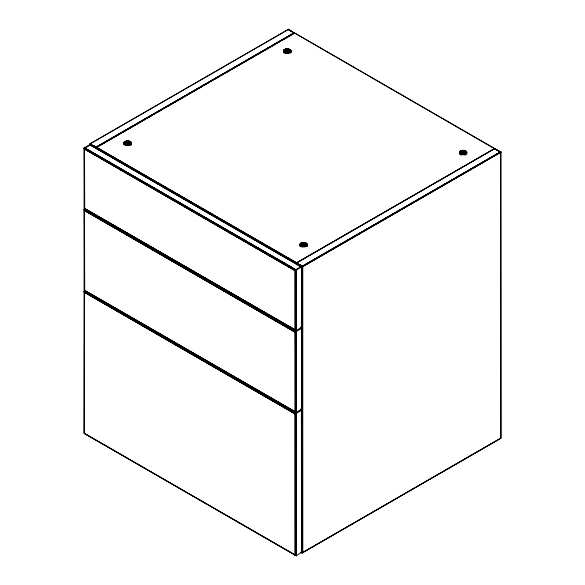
<?xml version="1.0" encoding="UTF-8"?>
<svg xmlns="http://www.w3.org/2000/svg" width="585" height="585" viewBox="0 0 585 585"><rect width="100%" height="100%" fill="white"/><g stroke="black" fill="none" stroke-linecap="round" stroke-linejoin="round"><path stroke-width="0.88" d="M295.052 411.672L296.471 412.418L296.471 331.366L84.306 209.159L84.423 210.505L295.118 332.148M84.196 148.356L295.659 270.438L295.659 330.415L295.052 329.801L296.229 330.62L296.471 269.97L84.306 147.756L84.423 149.109L295.118 270.753M300.734 552.401L301.436 552.818L301.538 410.312L301.728 552.218L296.229 555.75L295.052 554.938L295.659 555.545L295.659 413.705L84.196 291.623L84.306 291.023L296.471 413.237L296.471 555.684L84.423 433.331L84.481 290.847M300.734 409.142L301.436 409.551L301.538 328.441L301.728 408.952L295.659 412.893L295.052 413.983L295.118 554.975L295.659 555.545L295.286 555.333M301.436 552.818L301.619 410.268L300.836 409.909L299.315 410.962L300.836 409.909L301.385 410.092L301.436 552.818L301.714 410.209L300.727 409.961L301.436 410.37M499.312 151.552L500.731 152.371L494.479 148.524L500.665 151.676L500.658 438.209L302.145 552.818L302.145 266.285L500.745 151.756L500.723 152.363L302.781 266.65L302.781 552.525L302.145 552.818L302.262 266.351L500.775 151.807M301.436 409.551L301.436 328.426L300.727 328.09L301.728 328.331L301.436 409.551L301.619 328.397L300.734 328.09L301.436 328.499M296.09 330.605L296.09 270.19L84.247 147.881L84.189 208.333L296.229 330.62L296.471 269.97L296.354 330.598L84.335 208.245M124.144 143.895L124.159 142.404C125.702 140.049 131.888 140.312 131.311 143.749C129.768 146.104 123.581 145.84 124.159 142.404L124.269 144.766M283.659 52.548L283.681 50.31C285.641 47.612 292.229 48.489 291.016 52.73M124.13 144.056L124.159 142.404L124.371 144.473M283.645 51.955L283.681 50.31C283.03 53.915 290.314 54.193 291.016 50.975M285.999 51.648L286.094 48.913C284.135 50.829 287.411 51.875 285.999 53.586L283.74 52.357M96.423 147.259L96.189 147.786L96.466 147.215L296.405 262.643L296.471 264.837L296.617 262.797L302.781 266.65L296.332 262.928L494.983 148.393L296.705 262.819M96.189 147.727L296.12 263.213L494.632 148.605L494.347 148.363M127.15 145.321L127.15 140.934L126.652 145.431L124.386 144.202M286.665 53.22L286.665 48.833L286.423 52.548L284.164 51.239M124.642 143.34L126.901 144.641L127.15 140.934M284.142 51.049L286.394 52.292L286.665 48.833M125.812 143.442L126.031 141.146L125.556 143.435L124.503 144.195L124.386 142.089L124.861 143.742L124.693 141.804L125.073 143.588L125.073 141.541L125.307 143.486L125.526 141.321C123.91 143.435 130.075 145.563 124.62 143.142M285.546 49.045L285.575 51.4L285.546 49.045L285.078 51.341L283.893 52.372L283.681 50.31L283.703 52.08M296.229 330.62L296.229 270.109L84.306 147.756L84.489 208.158L85.191 208.574L84.715 208.633L84.481 147.581L89.827 144.656L301.728 266.935L301.728 327.081L295.659 331.03L295.052 332.112L295.118 411.708L295.659 412.279L295.659 331.841L84.196 209.752M126.28 143.603L126.572 141.014L126.879 144.393M285.794 51.502L286.094 48.913L286.394 52.292M84.489 149.146L85.191 147.99L90.265 145.073L90.85 145.351L89.827 144.656M84.489 292.485L85.198 291.257L84.489 292.412L295.118 414.019M84.489 210.541L85.191 209.393L84.489 210.615L295.052 332.185L301.728 328.331L301.728 408.952M84.503 292.281L84.196 291.623M299.849 244.252C300.046 247.594 306.533 247.667 307.322 244.589C306.386 241.137 298.723 241.751 299.849 246.007M459.371 152.151C459.561 155.493 466.055 155.566 466.845 152.495C465.901 149.043 458.245 149.65 459.371 153.906M294.292 32.95L288.668 29.279L288.164 29.433L294.204 32.84L294.409 33.25L292.836 34.164M500.716 438.289L500.665 151.676L500.804 438.289L302.386 552.832L302.386 266.424M84.54 210.278L85.198 209.386M295.103 331.849L295.761 330.964L295.052 332.185M84.54 292.149L85.198 291.257M296.12 263.213L296.405 262.643M300.734 327.271L301.436 327.688L301.436 267.104L300.734 266.687L301.209 266.628L301.436 267.031L300.829 266.643L295.761 269.561L295.052 270.789L295.118 329.838L295.659 330.415L84.189 208.333L296.471 330.547M296.5 412.959C292.909 416.344 297.209 410.487 295.052 414.056L301.728 410.202L301.728 552.218M295.761 269.561L295.052 270.716L295.761 269.561L295.052 270.716L301.728 266.935L301.436 327.688L301.619 267.001L89.571 144.663M295.052 332.112L295.761 330.964M295.761 412.827L295.052 413.983L297.18 412.469M494.479 148.546L496.841 149.957M288.559 29.25L90.01 143.808L90.01 145.636M288.668 29.279L90.112 143.866L90.156 145.724L90.127 143.771L96.466 147.537L93.103 145.431M95.889 147.201L294.43 32.643L95.947 147.237M96.072 147.31L294.482 32.76M96.211 147.391L294.496 32.906L494.603 148.458M96.342 147.464L95.83 147.171M97.242 147.018L294.474 33.074M97.256 147.084L98.836 146.17M100.408 145.263L105.936 142.075M107.508 141.16L145.365 119.311M146.937 118.397L151.676 115.669M154.038 114.302L155.617 113.388M157.19 112.474L162.718 109.293M165.072 107.925L166.659 107.018M168.231 106.104L202.147 86.529M203.719 85.615L208.457 82.887M210.819 81.512L212.399 80.606M213.971 79.692L219.499 76.511M221.861 75.143L223.441 74.236M225.013 73.322L276.281 43.729M278.643 42.361L280.222 41.447M281.794 40.54L291.264 35.078M84.189 290.197L84.247 209.276L296.09 331.585L296.09 412.476L84.189 290.197L296.471 412.418M302.204 266.314L500.745 151.756L500.811 438.289L302.204 552.84M500.804 151.946L302.452 266.46L302.452 552.81M500.811 152.02L302.518 266.504L302.591 552.723M302.657 266.577L500.782 152.188M84.189 433.463L84.247 291.147L296.09 413.456L296.09 555.743L84.189 433.463L84.386 290.92L296.354 413.303M288.383 29.447L288.039 29.572L292.149 31.824M295.074 411.781L295.659 412.279L295.366 332.002L84.269 210.125M295.761 412.008L295.805 331.753L84.189 209.584M300.829 328.039L301.436 328.426M89.695 144.649L301.436 267.104M295.366 330.233L295.761 330.145L295.286 330.203M84.189 291.447L295.805 413.624L295.805 555.64L295.366 555.362M285.326 51.341L285.049 49.22L284.829 51.385L284.595 49.447L284.595 51.487L284.215 49.703L284.383 51.641L283.908 49.996L284.025 52.094L283.681 50.31L283.791 52.665M301.034 327.995L301.421 328.324M301.034 409.858L301.436 410.297L300.727 409.961M90.865 145.46L90.163 145.124L90.807 145.424M84.489 208.231L85.191 208.574L84.503 208.34M84.489 433.368L85.191 433.704L84.489 433.295M299.418 264.544L302.767 266.592L302.43 266.124M284.822 51.261L286.314 52.05L286.094 48.913L286.175 51.831L284.698 50.997M124.554 142.959L126.791 144.151L126.572 141.014L126.053 143.5L126.031 141.146M93.973 145.928L96.306 147.179M300.288 265.049L302.62 266.292M283.908 52.102L286.175 53.33L283.937 52.036M125.724 145.277L124.217 144.458L125.738 145.255M284.039 51.838L286.314 53.067M124.517 143.932L126.791 145.168L124.554 143.8M124.554 142.901L126.791 144.151L124.539 142.85M125.175 143.098L126.652 143.932L126.572 141.014L126.477 143.749L124.89 142.842M84.335 210.315L295.235 332.083L295.235 411.877M294.416 32.928L500.723 152.363L498.398 150.923M124.993 142.894L126.652 143.932M124.612 143.596L126.879 144.904L124.62 143.537M124.539 143.866L126.791 145.168M96.379 147.303L296.31 262.738M296.266 262.789L90.017 143.815L90.075 145.672M96.262 147.478L296.171 262.972M96.211 147.603L296.134 263.096M296.354 270.036L84.386 147.654L84.489 208.158M84.211 148.02L295.952 270.27L295.659 330.415M84.189 148.18L295.805 270.358L295.805 330.503L295.454 330.24M84.225 148.539L295.513 270.526L295.513 330.298M84.269 148.729L295.366 270.606L295.366 330.167M84.335 148.919L295.235 270.68L295.235 330.013M300.939 327.117L301.619 327.505M300.836 327.205L301.538 327.607M296.354 331.439L84.386 209.057L84.489 290.028L85.191 290.438L84.715 290.504L84.481 208.984M84.306 209.159L296.229 331.512L296.229 412.483L296.471 331.366L296.354 412.469L84.306 290.131L84.306 209.159L84.489 290.028M84.211 209.423L295.952 331.673L295.952 412.44L295.454 412.103M84.225 209.935L295.513 331.922L295.513 412.169M300.836 409.069L301.538 409.471M84.211 291.286L295.952 413.536L295.952 555.699L295.454 555.37M84.225 291.805L295.513 413.792L295.513 555.436M84.269 291.995L295.366 413.873L295.366 555.297M84.335 292.186L295.235 413.946L295.235 555.143M300.836 552.335L301.538 552.737M283.776 52.299L285.999 53.586M124.415 144.137L126.652 145.431M288.2 29.396L292.083 31.809M500.38 151.837L500.723 152.363M294.065 32.723L294.65 32.987M283.908 49.996L284.193 51.846M124.386 142.089L124.671 143.947M124.232 143.976L124.159 142.404L124.057 144.224M301.728 327.081L301.582 267.016M283.579 52.123L283.542 50.639L283.498 52.73M283.571 52.277L283.542 50.639L283.564 52.409M124.02 142.74L124.049 144.371M466.793 152.151L466.793 153.906M466.662 151.822L466.662 153.577M466.435 151.508L466.435 154.14M466.128 151.215L466.128 153.848M465.74 150.959L465.74 154.462M465.294 150.733L465.294 155.12M464.79 150.557L464.79 154.945M464.241 150.425L464.241 154.813M463.671 150.345L463.671 154.732M463.086 150.323L463.086 154.703M462.494 150.345L462.494 154.732M461.923 150.425L461.923 154.813M461.375 150.557L461.375 154.945M460.87 150.733L460.87 155.12M460.424 150.959L460.424 154.462M460.044 151.215L460.044 153.848M459.73 151.508L459.73 154.14M459.51 151.822L459.51 153.577M307.279 244.252L307.322 246.343M307.14 243.916L307.14 245.671M306.913 243.601L306.913 246.234M306.606 243.316L306.606 246.826M306.218 243.053L306.218 246.563M305.772 242.833L305.772 246.343M305.268 242.658L305.268 246.168M304.726 242.526L304.726 246.914M304.149 242.446L304.149 246.833M303.564 242.417L303.564 246.804M302.971 242.446L302.971 246.833M302.401 242.526L302.401 246.914M302.262 266.351L302.262 552.854M301.853 242.658L301.853 247.038M301.355 242.833L301.355 246.343M300.902 243.053L300.902 246.563M300.522 243.316L300.522 246.826M300.215 243.601L300.215 246.234M299.988 243.916L299.988 245.671M296.324 262.921L296.339 264.756M290.972 50.639L290.972 52.394M290.833 50.31L290.833 52.065M290.606 49.996L290.606 52.628M290.299 49.703L290.299 53.213M289.911 49.447L289.911 52.95M289.465 49.22L289.465 52.73M288.961 49.045L288.961 53.432M288.42 48.913L288.42 53.301M287.842 48.833L287.842 53.22M287.257 48.811L287.257 53.191M131.449 142.74L131.449 144.495M131.311 142.404L131.311 145.036M131.084 142.089L131.084 144.722M130.777 141.804L130.777 144.429M130.396 141.541L130.396 145.051M129.943 141.321L129.943 145.709M129.439 141.146L129.439 145.526M128.897 141.014L128.897 145.402M128.32 140.934L128.32 145.321M127.735 140.905L127.735 145.292M84.306 147.756L84.306 208.267M296.471 413.237L296.354 555.728L84.306 433.397L84.306 291.023L296.229 413.376L296.229 555.75L296.471 413.237M85.191 290.438L84.489 290.101L85.191 290.438M286.314 52.05L284.815 51.217L286.314 52.05M286.394 52.804L284.135 51.502L286.394 52.804"/></g></svg>
